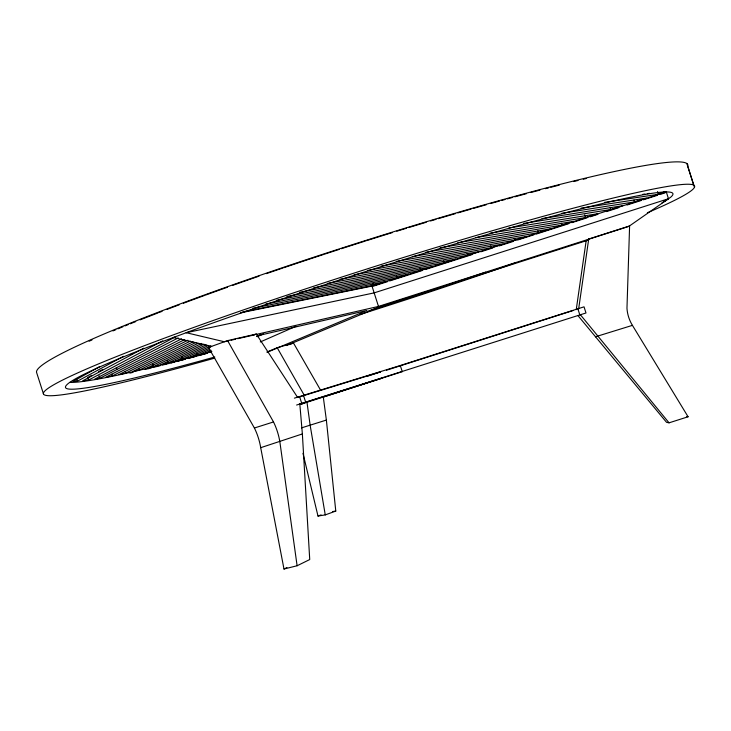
<?xml version="1.0" encoding="UTF-8"?>
<svg xmlns="http://www.w3.org/2000/svg" width="731" height="731" viewBox="0 0 731 731"><rect width="100%" height="100%" fill="white"/><g stroke="black" fill="none" stroke-linecap="round" stroke-linejoin="round"><path stroke-width="1.1" d="M576.247 309.579L586.134 240.956L588.711 239.028L629.601 225.961L626.97 308.208A37.4 37.318 -33.5 0 0 627.847 314.202L628.212 315.664A37.4 37.318 -33.5 0 0 632.425 325.359L688.081 416.771L669.057 422.829L666.544 422.326L577.874 315.509M578.678 308.729L588.711 239.028M664.68 191.623L658.348 194.291L604.382 202.396M628.797 226.427L670.674 197.215A318.798 19.189 -17.7 0 0 523.606 224.152A318.798 19.189 -17.7 0 0 190.965 330.924L186.103 332.733L374.162 292.875L668.472 198.741L666.316 191.942L371.997 286.095L240.353 312.868M665.968 200.422L668.472 198.741M99.836 366.505L72.972 381.427L77.322 381.235L123.502 356.326M91.695 375.35L87.693 377.488L88.533 380.102L162.766 340.874M98.712 371.595L102.715 369.457M130.748 354.444L132.75 353.375M143.788 348.212L82.667 380.842L88.533 380.102M174.435 337.42L94.664 379.179L99.873 378.283L178.236 337.905M181.58 338.846L105.73 377.223L112.382 375.889L184.596 339.641M187.849 340.244L118.915 374.574L125.823 373.038L190.316 341.167M193.075 341.87L132.649 371.522L139.594 369.913L195.844 342.51M297.654 397.5L256.325 334.03L227.579 340.609L208.499 347.481L254.397 428A43.97 26.992 72.8 0 1 257.129 434.315L257.714 435.95A43.97 26.992 72.8 0 1 260.702 447.683L283.984 569.02L297.106 565.757L309.725 559.553L302.369 433.94L299.792 403.695M283.984 569.02L286.927 567.585M198.055 343.36L146.675 368.223L153.656 366.551L201.765 343.424M203.949 344.173L160.893 364.742L168.112 362.923L206.069 344.904M208.107 345.617L175.266 361.114L182.695 359.159L210.565 346.083M209.605 348.102L190.06 357.221L197.407 355.275L209.806 349.519M211.195 350.341L204.982 353.21L211.423 351.447M256.654 336.507L260.812 334.634M257.248 336.68L263.443 333.893M260.309 341.953L295.817 326.355M266.806 352.086L277.204 347.728L293.451 342.967L320.653 390.272M267.418 352.168L366.971 310.474L257.138 335.84M286.47 345.544L378.804 307.057L586.847 240.545M289.494 344.612L293.451 342.967M140.105 319.858L158.051 312.914M159.056 312.521L162.072 311.351M167.097 309.405L169.108 308.628M302.972 453.321L317.985 516.04L321.119 514.898M317.985 516.04L325.258 514.907L335.776 511.07L326.373 420.069L323.221 396.467M253.2 335.154L256.325 334.03M302.369 433.94L260.702 447.683M386.507 370.224L573.086 310.529M367.766 376.109L380.623 371.86L298.513 397.225M326.373 420.069L301.51 427.873M294.401 398.139L400.296 365.509L584.032 306.828L585.988 312.978L296.603 405.038M402.388 371.613L322.691 397.289M242.765 311.918L373.614 285.373L385.374 281.609L252.899 308.272M265.746 304.069L397.134 277.844L408.894 274.079L276.747 300.222M286.835 296.548L420.663 270.324L432.432 266.559L299.646 292.327M313.626 287.886L444.201 262.795L455.97 259.021L327.369 283.482M340.134 279.269L467.739 255.256L479.518 251.491L354.06 274.838M367.821 270.433L491.296 247.727L503.074 243.953L381.262 266.084M396.312 261.442L514.862 240.188L526.64 236.415L412.275 256.645M426.009 252.25L538.427 232.65L550.224 228.876L440.071 247.8M457.789 242.738L562.011 225.102L573.798 221.329L475.936 237.612M490.199 233.152L585.595 217.564L597.391 213.79L508.904 227.99M523.423 223.448L610.787 209.505L622.675 205.694L541.982 218.606M561.636 213.333L634.563 201.893L646.46 198.092L581.054 208.134M373.468 286.132L387.558 281.627M389.733 280.932L422.253 270.525M425.506 269.483L472.116 254.58M480.788 251.802L492.712 247.983M499.218 245.908L513.308 241.394M517.649 240.015L533.904 234.806M536.07 234.121L568.599 223.713M571.843 222.672L587.02 217.82M590.273 216.778L597.867 214.347M606.538 211.579L618.463 207.759M627.134 204.991L641.224 200.477M643.399 199.791L657.489 195.278M660.742 194.236L665.073 192.856M663.976 201.062L666.142 200.367L665.274 200.97A318.798 19.189 -17.7 0 1 661.92 202.916M256.526 334.387L378.484 306.426L629.062 226.318M304.781 402.991L300.724 404.28L382.56 377.927L299.555 404.197M632.425 325.359L595.436 336.79M254.397 428L273.513 421.951A44.363 26.7 72.8 0 1 276.254 428.339L276.848 429.983A44.363 26.7 72.8 0 1 279.863 441.816L297.106 565.757M208.499 347.481L210.656 346.978M228.812 340.747L224.38 341.761L186.241 332.706L161.642 341.852A318.798 19.189 -17.7 0 0 214.795 357.002M231.033 340.235L235.464 339.221M237.685 338.709L254.315 334.899M175.55 337.018L173.329 337.494L211.661 346.348M332.623 511.572L335.776 511.07M642.741 194.364L644.98 194.017M647.227 193.678L649.466 193.331M686.729 416.551L688.081 416.771M580.332 314.686L669.057 422.829M277.204 347.728L304.379 395.498M227.579 340.609L273.513 421.951M116.375 367.647L116.942 369.42M111.843 374.208L112.382 375.889M99.06 375.716L99.873 378.283M76.746 379.444L77.322 381.235M43.412 393.735L36.55 372.344A341.77 25.777 -17.7 0 1 364.139 240.965A341.77 25.777 -17.7 0 1 687.752 166.147L694.45 187.264M443.616 260.976L444.201 262.795M420.078 268.505L420.663 270.324M396.549 276.035L397.134 277.844M400.296 365.509L402.242 371.622M373.029 283.555L373.614 285.373M371.997 286.095L378.484 306.426M303.456 395.27L305.649 402.151M299.536 396.476L301.739 403.393M196.904 353.713L197.407 355.275M181.946 356.792L182.695 359.159M167.344 360.538L168.112 362.923M152.889 364.139L153.656 366.551M139.073 368.287L139.594 369.913M125.293 371.385L125.823 373.038M686.848 163.525L693.719 185.162M657.489 191.559L658.348 194.291M633.987 200.084L634.563 201.893M610.211 207.686L610.787 209.505M584.736 214.841L585.595 217.564M561.435 223.293L562.011 225.102M577.874 308.793L579.829 314.942M537.852 230.832L538.427 232.65M514.286 238.37L514.862 240.188M490.72 245.908L491.296 247.727M467.164 253.447L467.739 255.256M325.258 514.907L310.172 425.387L306.901 401.657M214.704 358.117A341.733 20.642 -17.7 0 1 84.988 369.676A341.733 20.642 -17.7 0 1 533.146 219.108A341.733 20.642 -17.7 0 1 647.346 212.767M515.565 262.758A341.733 20.642 -17.7 0 1 360.145 314.467M485.64 272.17A318.798 19.189 -17.7 0 1 368.908 310.812M89.145 341.203A337.932 25.475 -17.7 0 1 91.996 339.924M112.93 330.905A337.932 25.475 -17.7 0 1 115.854 329.681M117.846 328.859A337.932 25.475 -17.7 0 1 122.918 326.775M124.992 325.925A337.932 25.475 -17.7 0 1 128.144 324.646M130.282 323.778A337.932 25.475 -17.7 0 1 135.719 321.594M170.113 308.235A337.932 25.475 -17.7 0 1 179.223 304.809M183.353 303.264A337.932 25.475 -17.7 0 1 204.744 295.388M205.758 295.022A337.932 25.475 -17.7 0 1 227.451 287.228M232.75 285.346A337.932 25.475 -17.7 0 1 241.331 282.33M242.409 281.947A337.932 25.475 -17.7 0 1 259.012 276.172M266.404 273.632A337.932 25.475 -17.7 0 1 282.431 268.167M283.473 267.82A337.932 25.475 -17.7 0 1 324.043 254.333M325.121 253.977A337.932 25.475 -17.7 0 1 339.202 249.399M341.377 248.695A337.932 25.475 -17.7 0 1 365.326 241.047M366.414 240.709A337.932 25.475 -17.7 0 1 392.492 232.549M396.823 231.215A337.932 25.475 -17.7 0 1 406.527 228.236M408.675 227.579A337.932 25.475 -17.7 0 1 426.219 222.27M430.577 220.963A337.932 25.475 -17.7 0 1 436.005 219.346M438.161 218.697A337.932 25.475 -17.7 0 1 448.898 215.526M449.958 215.216A337.932 25.475 -17.7 0 1 455.568 213.58M457.798 212.922A337.932 25.475 -17.7 0 1 471.084 209.084M473.277 208.454A337.932 25.475 -17.7 0 1 486.261 204.753M490.592 203.538A337.932 25.475 -17.7 0 1 499.52 201.043M501.731 200.422A337.932 25.475 -17.7 0 1 505.03 199.508M507.223 198.905A337.932 25.475 -17.7 0 1 512.65 197.416M514.807 196.831A337.932 25.475 -17.7 0 1 526.448 193.688M530.998 192.472A337.932 25.475 -17.7 0 1 539.944 190.106M545.427 188.68A337.932 25.475 -17.7 0 1 548.679 187.84M550.818 187.282A337.932 25.475 -17.7 0 1 559.252 185.135M573.689 181.535A337.932 25.475 -17.7 0 1 578.011 180.484M583.292 179.214A337.932 25.475 -17.7 0 1 586.408 178.474M211.853 351.529A318.817 20.788 -17.7 0 1 69.701 382.432M207.695 353.073A326.428 21.3 -17.7 0 1 187.885 358.446M185.637 359.04A326.428 21.3 -17.7 0 1 170.259 363.079M165.809 364.23A326.428 21.3 -17.7 0 1 162.465 365.089M156.955 366.478A326.428 21.3 -17.7 0 1 153.702 367.3M148.356 368.625A326.428 21.3 -17.7 0 1 145.03 369.438M207.531 353.146A326.318 21.29 -17.7 0 1 198.704 355.558M196.511 356.152A326.318 21.29 -17.7 0 1 187.721 358.519M185.482 359.113A326.318 21.29 -17.7 0 1 182.138 360.008M179.917 360.593A326.318 21.29 -17.7 0 1 176.619 361.461M174.426 362.028A326.318 21.29 -17.7 0 1 171.173 362.878M169.025 363.435A326.318 21.29 -17.7 0 1 165.654 364.303M160.098 365.719A326.318 21.29 -17.7 0 1 156.799 366.551M151.39 367.912A326.318 21.29 -17.7 0 1 148.201 368.698M133.005 372.371A326.318 21.29 -17.7 0 1 129.88 373.102"/></g></svg>
